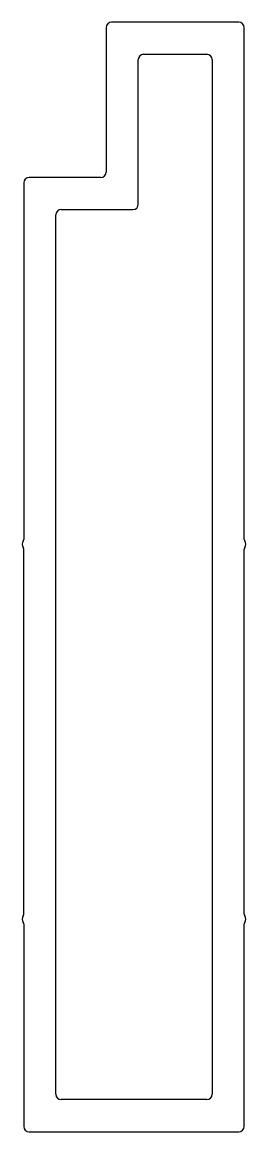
# Model space of a CAD drawing. Extents: x 1378 to 1399, y 1756 to 1859.
import ezdxf

# ---------------------------------------------------------------- set-up
doc = ezdxf.new("R2010")
doc.units = 0
doc.layers.get('0').update_dxf_attribs({"linetype": 'CONTINUOUS'})

msp = doc.modelspace()

# ---------------------------------------------------------------- linework, layer by layer
for p, q in [((1385.71, 1858.65), (1385.71, 1845.15)), ((1398.11, 1859.15), (1386.21, 1859.15)), ((1398.61, 1810.85), (1398.61, 1858.65)), ((1388.71, 1842.15), (1388.71, 1855.65)), ((1389.21, 1856.15), (1395.11, 1856.15)), ((1395.61, 1855.65), (1395.61, 1759.05)), ((1378.01, 1844.15), (1378.01, 1810.85)), ((1385.21, 1844.65), (1378.51, 1844.65)), ((1381.01, 1759.05), (1381.01, 1841.15)), ((1381.51, 1841.65), (1388.21, 1841.65)), ((1378.01, 1775.85), (1378.01, 1809.95)), ((1398.61, 1775.85), (1398.61, 1809.95)), ((1378.01, 1774.95), (1378.01, 1756.05)), ((1398.61, 1756.05), (1398.61, 1774.95)), ((1395.11, 1758.55), (1381.51, 1758.55)), ((1378.51, 1755.55), (1398.11, 1755.55))]:
    msp.add_line(p, q)
for centre, radius, start, end in [((1386.21, 1858.65), 0.5, 90, 180), ((1398.11, 1858.65), 0.5, 0, 90), ((1389.21, 1855.65), 0.5, 90, 180), ((1395.11, 1855.65), 0.5, 0, 90), ((1385.21, 1845.15), 0.5, 270, 0), ((1378.51, 1844.15), 0.5, 90, 180), ((1388.21, 1842.15), 0.5, 270, 0), ((1381.51, 1841.15), 0.5, 90, 180), ((1378.36, 1810.4), 0.5, 143.1301, 216.8699), ((1377.76, 1810.85), 0.25, 323.1301, 0), ((1377.76, 1809.95), 0.25, 0, 36.8699), ((1398.86, 1810.85), 0.25, 180, 216.8699), ((1398.86, 1809.95), 0.25, 143.1301, 180), ((1398.26, 1810.4), 0.5, 323.1301, 36.8699), ((1377.76, 1775.85), 0.25, 323.1301, 0), ((1398.86, 1775.85), 0.25, 180, 216.8699), ((1378.36, 1775.4), 0.5, 143.1301, 216.8699), ((1377.76, 1774.95), 0.25, 0, 36.8699), ((1398.86, 1774.95), 0.25, 143.1301, 180), ((1398.26, 1775.4), 0.5, 323.1301, 36.8699), ((1381.51, 1759.05), 0.5, 180, 270), ((1395.11, 1759.05), 0.5, 270, 0), ((1378.51, 1756.05), 0.5, 180, 270), ((1398.11, 1756.05), 0.5, 270, 0)]:
    msp.add_arc(centre, radius, start, end)

doc.saveas('drawing.dxf')
